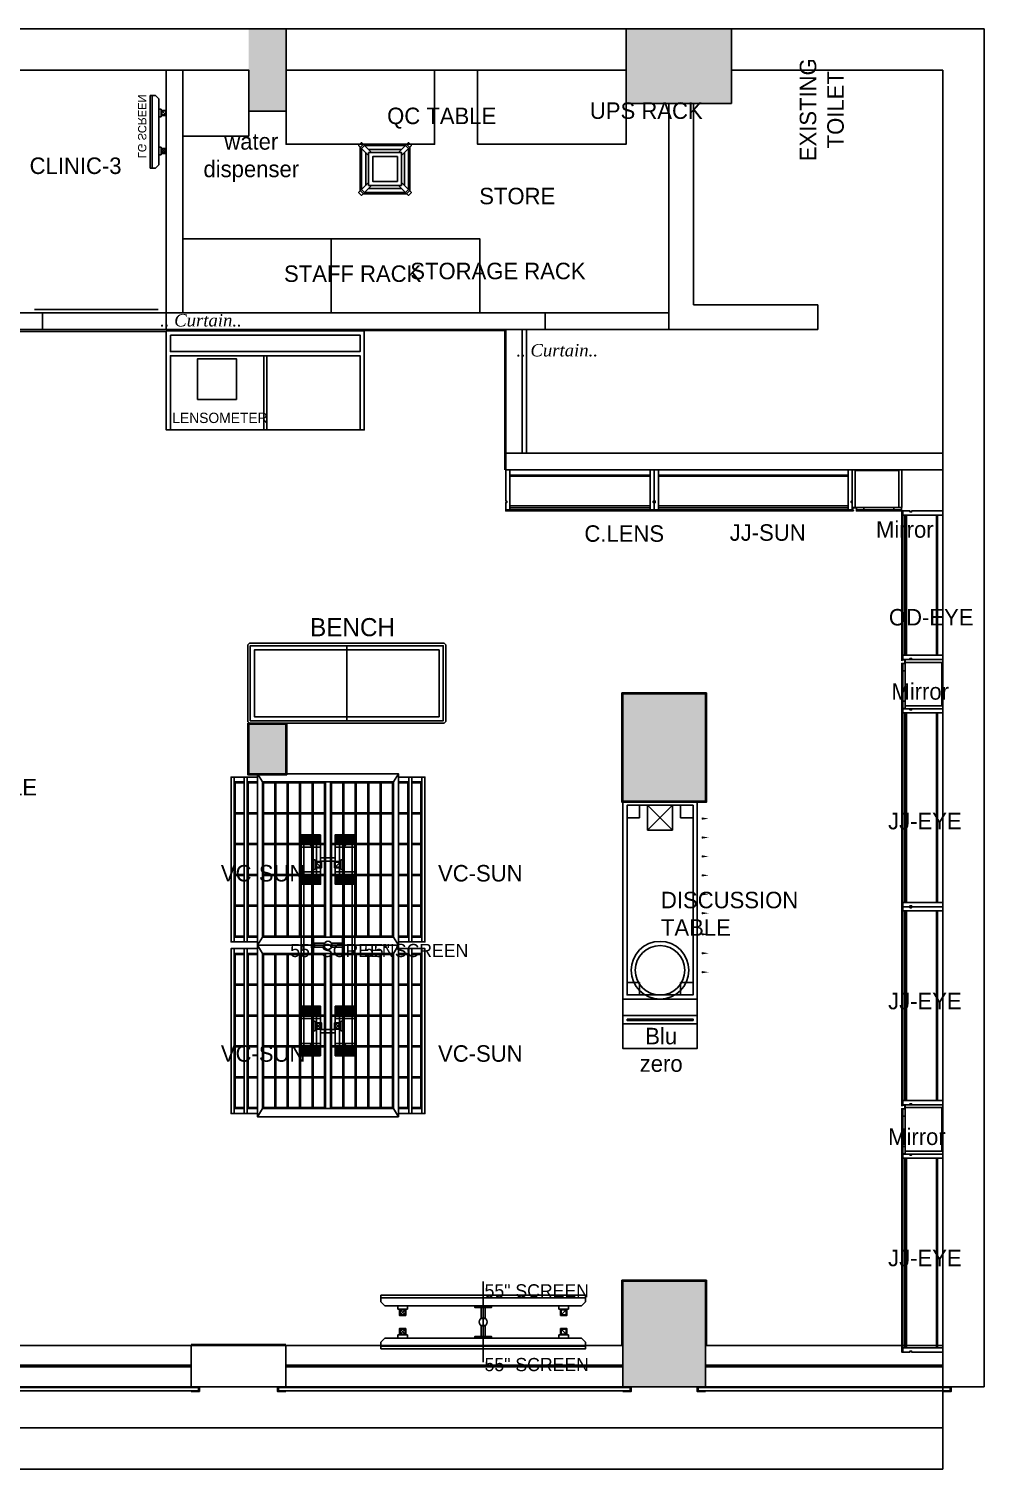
# Model space of a CAD drawing. Header units: metres. Extents: x 9275 to 22055, y -1037022 to -1028289.
# Drawn here: x 16264 to 22055, y -1037022 to -1028289 of the extents above; entities that cross this region are included whole.
import ezdxf

# ---------------------------------------------------------------- set-up
doc = ezdxf.new("R2010")
doc.units = ezdxf.units.M
for name, color, linetype in [('beam', 90, 'Continuous'), ('Column', 243, 'Continuous'), ('Column hatch', 8, 'Continuous'), ('curtain', 144, 'Continuous'), ('Dim-Interior', 33, 'Continuous'), ('Floor-Unit', 1, 'Continuous'), ('Glass-FrontGlazing', 150, 'Continuous'), ('LENS_CURTAIN', 5, 'Continuous'), ('LENS_FURNITURE', 13, 'Continuous'), ('LENS_PARTITION', 21, 'Continuous'), ('LENS_TEXT', 31, 'Continuous'), ('LK-FLUTTED FINISH', 20, 'Continuous'), ('LN-DIMENSION', 252, 'Continuous'), ('LN-ELEVATION-1', 81, 'Continuous'), ('LN-ELEVATION-2', 103, 'Continuous'), ('LN-ELEVATION-3', 125, 'Continuous'), ('LN-ELEVATION-4', 145, 'Continuous'), ('LN-ELEVATION-5', 167, 'Continuous'), ('LN-TEXT', 255, 'Continuous'), ('Mirror', 4, 'Continuous'), ('shutter', 172, 'Continuous'), ('Steps', 4, 'Continuous'), ('text', 7, 'Continuous'), ('TV', 3, 'Continuous'), ('wall', 5, 'Continuous')]:
    doc.layers.add(name, color=color, linetype=linetype)

# ---------------------------------------------------------------- blocks, each defined once
blk = doc.blocks.new('sfeqwef')
at = {"layer": 'Column hatch'}
h = blk.add_hatch(color=7, dxfattribs=at)
h.paths.add_polyline_path([(-4033, -10609), (-4033, -10590), (-4683, -10590), (-4683, -10609)])
h.paths.add_polyline_path([(-4033, -11090), (-4033, -10609), (-4683, -10609), (-4683, -11090)])
h.paths.add_polyline_path([(0, -11249), (0, -10609), (-453, -10609), (-453, -10868), (-453, -11249)])
h.paths.add_polyline_path([(0, -8548), (0, -8322), (-500, -8322), (-500, -8548)])
h.paths.add_polyline_path([(-4216.5, -8546), (-4216.5, -8322), (-4516.5, -8322), (-4516.5, -8546)])
h.paths.add_polyline_path([(-7593, -11090), (-7593, -10590), (-8233, -10590), (-8233, -11090)])
at = {"layer": 'beam'}
for points in [[(-7983, -7973), (-8233, -7973), (-8233, -3017), (-7983, -3017)], [(-7983, -8546), (-8233, -8546), (-8233, -10590), (-7983, -10590)], [(-7983, -12530), (-8233, -12530), (-8233, -11090), (-7983, -11090)]]:
    blk.add_lwpolyline(points, close=True, dxfattribs=at)
at = {"layer": 'Column'}
for p, q in [((-7983, -7973), (-8233, -7973)), ((-8233, -8546), (-8233, -7973)), ((-4516.5, -8322), (-4516.5, -8546)), ((-4216.5, -8322), (-4216.5, -8546)), ((-500, -8322), (-500, -8548)), ((-7983, -8546), (-8233, -8546)), ((-4516.5, -8546), (-4216.5, -8546)), ((0, -8548), (-500, -8548)), ((-7593, -10590), (-8233, -10590)), ((-8233, -11090), (-8233, -10590)), ((-7593, -11090), (-7593, -10590)), ((-4683, -11090), (-4683, -10590)), ((-4683, -10590), (-4033, -10590)), ((-4033, -10590), (-4033, -11090)), ((0, -10609), (-453, -10609)), ((-453, -10609), (-453, -10868)), ((-453, -10868), (-453, -11249)), ((-7593, -11090), (-8233, -11090)), ((-4683, -11090), (-4683, -11090)), ((-4033, -11090), (-4683, -11090)), ((0, -11249), (-453, -11249))]:
    blk.add_line(p, q, dxfattribs=at)
at = {"layer": 'LENS_CURTAIN'}
for points in [[(-1823, -7072), (-1823, -7822), (-1723, -7822), (-1723, -7072)], [(-1823, -9880), (-2573, -9880), (-2573, -9980), (-1823, -9980)], [(-1823, -10118), (-1823, -10868), (-1723, -10868), (-1723, -10118)]]:
    blk.add_lwpolyline(points, close=True, dxfattribs=at)
at = {"layer": 'LENS_PARTITION'}
for points in [[(-1723, -7072), (-1823, -7072), (-1823, -3804.6), (-1723, -3804.6)], [(-1723, -7822), (-1823, -7822), (-1823, -10118), (-1723, -10118)], [(-1723, -7922), (-250, -7922), (-250, -7822), (-1723, -7822)], [(-2673, -12530), (-2573, -12530), (-2573, -9880), (-2673, -9880)]]:
    blk.add_lwpolyline(points, close=True, dxfattribs=at)
at = {"layer": 'LK-FLUTTED FINISH'}
blk.add_lwpolyline([(-1835, -7822), (-1835, -3054.6)], dxfattribs=at)
at = {"layer": 'Mirror'}
blk.add_line((-7983, -8546), (-7983, -7973), dxfattribs=at)
for points in [[(-2673, -9874), (-1829, -9874), (-1829, -7822)], [(-2673, -9880), (-1823, -9880), (-1823, -7822)], [(-7983, -8546), (-7983, -7973)], [(-7977, -8546), (-7977, -7973)], [(-7983, -11096), (-7587, -11096), (-7587, -10584), (-7983, -10584)], [(-7983, -11090), (-7593, -11090), (-7593, -10590), (-7983, -10590)]]:
    blk.add_lwpolyline(points, dxfattribs=at)
for points in [[(-4210.5, -8316), (-4210.5, -8552), (-4522.5, -8552), (-4522.5, -8316)], [(-4216.5, -8322), (-4216.5, -8546), (-4516.5, -8546), (-4516.5, -8322)], [(-4027, -10584), (-4027, -11096), (-4689, -11096), (-4689, -10584)], [(-4033, -10590), (-4033, -11090), (-4683, -11090), (-4683, -10590)]]:
    blk.add_lwpolyline(points, close=True, dxfattribs=at)
at = {"layer": 'shutter', "color": 5}
for points in [[(-8257.2, -8017.3), (-8238.1, -8017.3), (-8238.1, -2972.7), (-8257.2, -2972.7)], [(-8257.2, -8501.7), (-8238.1, -8501.7), (-8238.1, -10634.3), (-8257.2, -10634.3)], [(-8257.2, -12574.3), (-8238.1, -12574.3), (-8238.1, -11045.7), (-8257.2, -11045.7)]]:
    blk.add_lwpolyline(points, close=True, dxfattribs=at)
at = {"layer": 'shutter'}
for points in [[(-8233, -7973), (-8233, -8023), (-8261.9, -8023), (-8261.9, -7973), (-8257.2, -7973), (-8257.2, -8017.3), (-8238.1, -8017.3), (-8238.1, -7973), (-8233, -7973)], [(-8233, -8546), (-8233, -8496), (-8261.9, -8496), (-8261.9, -8546), (-8257.2, -8546), (-8257.2, -8501.7), (-8238.1, -8501.7), (-8238.1, -8546), (-8233, -8546)], [(-8233, -10590), (-8233, -10640), (-8261.9, -10640), (-8261.9, -10590), (-8257.2, -10590), (-8257.2, -10634.3), (-8238.1, -10634.3), (-8238.1, -10590), (-8233, -10590)], [(-8233, -11090), (-8233, -11040), (-8261.9, -11040), (-8261.9, -11090), (-8257.2, -11090), (-8257.2, -11045.7), (-8238.1, -11045.7), (-8238.1, -11090), (-8233, -11090)], [(-8233, -12530), (-8233, -12580), (-8261.9, -12580), (-8261.9, -12530), (-8257.2, -12530), (-8257.2, -12574.3), (-8238.1, -12574.3), (-8238.1, -12530), (-8233, -12530)]]:
    blk.add_lwpolyline(points, dxfattribs=at)
at = {"layer": 'Steps'}
for p, q in [((-8733, -1450.4), (-8733, -12530)), ((-8483, -1450.4), (-8483, -12530)), ((-8233, -12530), (-8733, -12530))]:
    blk.add_line(p, q, dxfattribs=at)
at = {"layer": 'wall', "color": 1}
for p, q in [((0, 0), (0, -12780)), ((-250, -6707), (-250, -8322)), ((-250, -8548), (-250, -10609)), ((-1823, -10868), (-1823, -11771)), ((-1823, -10868), (-453, -10868)), ((-1673, -11018), (-1673, -11771)), ((-1673, -11018), (-453, -11018)), ((-250, -11249), (-250, -12530)), ((-1823, -11771), (-1673, -11771)), ((-8233, -12530), (-250, -12530)), ((-8233, -12530), (-8233, -12780)), ((-8233, -12780), (0, -12780))]:
    blk.add_line(p, q, dxfattribs=at)
at = {"layer": 'text', "linetype": 'Continuous', "insert": (-782.6, -11661.9, 26.1), "char_height": 100, "width": 583.866, "attachment_point": 1}
blk.add_mtext('\\pxqc;EXISTING TOILET', dxfattribs=at)
blk = doc.blocks.new('dfbdfhq')
at = {"layer": 'LN-ELEVATION-1'}
for points in [[(-911.8, 0), (-911.8, -190), (-905.8, -190), (-905.8, -200), (-911.8, -200), (-911.8, -244), (-886.8, -244), (-886.8, 0)], [(-11.8, 0), (-11.8, -190), (-17.8, -190), (-17.8, -200), (-11.8, -200), (-11.8, -244), (-36.8, -244), (-36.8, 0)], [(-36.8, -40), (-886.8, -40), (-886.8, -34), (-36.8, -34)], [(-876.8, -244), (-876.8, -250), (-911.8, -250), (-911.8, -244)], [(-46.8, -244), (-46.8, -250), (-11.8, -250), (-11.8, -244)]]:
    blk.add_lwpolyline(points, close=True, dxfattribs=at)
at = {"layer": 'LN-ELEVATION-3'}
for p, q in [((-886.8, 0), (-36.8, 0)), ((-876.8, -244), (-46.8, -244)), ((-46.8, -250), (-876.8, -250))]:
    blk.add_line(p, q, dxfattribs=at)
at = {"layer": 'LN-ELEVATION-4'}
blk.add_lwpolyline([(-886.8, -220), (-36.8, -220), (-36.8, -232), (-886.8, -232)], close=True, dxfattribs=at)
blk = doc.blocks.new('GFCHGFD')
at = {"layer": 'LN-ELEVATION-1'}
for points in [[(-144.2, 105.2), (-126.2, 105.2), (-126.2, -123.8), (-144.2, -123.8)], [(-126.2, 99.2), (137.8, 99.2), (137.8, 105.2), (-126.2, 105.2)], [(155.8, 105.2), (137.8, 105.2), (137.8, -123.8), (155.8, -123.8)], [(-97.2, -137.8), (-97.2, -123.8), (-142.2, -123.8), (-142.2, -144.8), (-133.2, -144.8), (-133.2, -143.3), (-140.7, -143.3), (-140.7, -137.8)], [(85.8, -137.8), (85.8, -123.8), (130.8, -123.8), (130.8, -144.8), (121.8, -144.8), (121.8, -143.3), (129.3, -143.3), (129.3, -137.8)], [(147.8, -144.8), (147.8, -143.3), (152.3, -143.3), (152.3, -125.3), (130.8, -125.3), (130.8, -123.8), (153.8, -123.8), (153.8, -144.8)]]:
    blk.add_lwpolyline(points, close=True, dxfattribs=at)
at = {"layer": 'LN-ELEVATION-2'}
blk.add_lwpolyline([(-97.2, -137.8), (85.8, -137.8), (85.8, -123.8), (-97.2, -123.8)], close=True, dxfattribs=at)
at = {"layer": 'LN-ELEVATION-4'}
blk.add_line((121.8, -144.8), (-133.2, -144.8), dxfattribs=at)
at = {"layer": 'Mirror'}
blk.add_lwpolyline([(-140.7, -137.8), (129.3, -137.8), (129.3, -143.3), (-140.7, -143.3)], close=True, dxfattribs=at)
blk = doc.blocks.new('R-Table-1200')
at = {"layer": 'LN-DIMENSION'}
blk.add_lwpolyline([(-9, -600), (-575, -600), (-575, -150), (-9, -150)], close=True, dxfattribs=at)
at = {"layer": 'LN-ELEVATION-1'}
for points in [[(-575, -600), (-600, -600), (-600, 0), (600, 0), (600, -600), (575, -600), (575, -150), (-575, -150)], [(-575, -25), (575, -25), (575, -125), (-575, -125)], [(-9, -150), (9, -150), (9, -600), (-9, -600)]]:
    blk.add_lwpolyline(points, close=True, dxfattribs=at)
at = {"layer": 'LN-ELEVATION-5'}
blk.add_lwpolyline([(575, -600), (-575, -600)], dxfattribs=at)
blk = doc.blocks.new('blu zero rack details')
at = {"layer": 'LENS_FURNITURE', "color": 1}
for points in [[(86206.7, 120883.4), (86206.7, 120433.4), (85906.7, 120433.4), (85906.7, 120883.4)], [(86106.7, 120883.4), (86106.7, 120433.4), (86056.7, 120433.4), (86056.7, 120883.4)], [(86085.7, 120858.4), (86085.7, 120458.4), (86077.7, 120458.4), (86077.7, 120858.4)]]:
    blk.add_lwpolyline(points, close=True, dxfattribs=at)
blk = doc.blocks.new('GFHFD')
at = {"layer": 'LN-ELEVATION-1'}
for points in [[(-407.9, 220), (-407.9, 30), (-401.9, 30), (-401.9, 20), (-407.9, 20), (-407.9, -24), (-382.9, -24), (-382.9, 220)], [(-382.9, 180), (767.1, 180), (767.1, 186), (-382.9, 186)], [(792.1, 220), (792.1, 30), (786.1, 30), (786.1, 20), (792.1, 20), (792.1, -24), (767.1, -24), (767.1, 220)], [(-372.9, -24), (-372.9, -30), (-407.9, -30), (-407.9, -24)], [(757.1, -24), (757.1, -30), (792.1, -30), (792.1, -24)]]:
    blk.add_lwpolyline(points, close=True, dxfattribs=at)
at = {"layer": 'LN-ELEVATION-3'}
for p, q in [((767.1, 220), (-382.9, 220)), ((757.1, -24), (-372.9, -24)), ((-372.9, -30), (757.1, -30))]:
    blk.add_line(p, q, dxfattribs=at)
at = {"layer": 'LN-ELEVATION-4'}
blk.add_lwpolyline([(767.1, 0), (-382.9, 0), (-382.9, -12), (767.1, -12)], close=True, dxfattribs=at)
blk = doc.blocks.new('D-Table-1200')
at = {"layer": 'LN-ELEVATION-1', "linetype": 'ByBlock'}
for p, q in [((-1094.5, -480.3), (-1094.5, -479)), ((-979.8, -480.3), (-979.8, -479)), ((-865.1, -480.3), (-865.1, -479)), ((-750.4, -480.3), (-750.4, -479)), ((-635.6, -480.3), (-635.6, -479)), ((-520.9, -480.3), (-520.9, -479)), ((-392.9, -480.3), (-392.9, -479)), ((-278.1, -480.3), (-278.1, -479)), ((-163.4, -480.3), (-163.4, -479))]:
    blk.add_line(p, q, dxfattribs=at)
for points in [[(0, 0), (-1200, 0), (-1200, -450), (0, -450)], [(-25, -25), (-1175, -25), (-1175, -425), (-25, -425)]]:
    blk.add_lwpolyline(points, close=True, dxfattribs=at)
for radius in [175, 150]:
    blk.add_circle((-175, -225), radius, dxfattribs=at)
for points in [[(-1087.9, -480.3), (-1101.2, -480.3), (-1094.5, -520.3)], [(-973.1, -480.3), (-986.5, -480.3), (-979.8, -520.3)], [(-858.4, -480.3), (-871.8, -480.3), (-865.1, -520.3)], [(-743.7, -480.3), (-757, -480.3), (-750.4, -520.3)], [(-629, -480.3), (-642.3, -480.3), (-635.6, -520.3)], [(-514.2, -480.3), (-527.6, -480.3), (-520.9, -520.3)], [(-386.2, -480.3), (-399.5, -480.3), (-392.9, -520.3)], [(-271.5, -480.3), (-284.8, -480.3), (-278.1, -520.3)], [(-156.7, -480.3), (-170.1, -480.3), (-163.4, -520.3)]]:
    blk.add_solid(points, dxfattribs=at)
at = {"layer": 'LN-ELEVATION-5', "linetype": 'ByBlock'}
for p, q in [((-1025, -300), (-1175, -150)), ((-1175, -300), (-1025, -150))]:
    blk.add_line(p, q, dxfattribs=at)
for points in [[(-1100, -25), (-1175, -25), (-1175, -100), (-1100, -100)], [(-100, -25), (-25, -25), (-25, -100), (-100, -100)], [(-1025, -300), (-1175, -300), (-1175, -150), (-1025, -150)], [(-1100, -425), (-1175, -425), (-1175, -350), (-1100, -350)], [(-100, -425), (-25, -425), (-25, -350), (-100, -350)]]:
    blk.add_lwpolyline(points, close=True, dxfattribs=at)
blk = doc.blocks.new('CLINIC SCREEN')
at = {"layer": 'TV'}
for p, q in [((-220, -19.4), (-200.6, 0)), ((200.6, 0), (-200.6, 0)), ((-138.5, 0), (-138.5, 15.5)), ((-138.5, 15.5), (-92, 15.5)), ((-103.1, 42.9), (-127.4, 18.6)), ((-127.4, 42.9), (-103.1, 18.6)), ((-92, 15.5), (-92, 0)), ((92, 15.5), (92, 0)), ((92, 15.5), (138.5, 15.5)), ((102.7, 42.9), (127, 18.6)), ((138.5, 0), (138.5, 15.5)), ((220, -19.4), (200.6, 0)), ((-220, -38.8), (-220, -19.4)), ((220, -38.8), (220, -19.4))]:
    blk.add_line(p, q, dxfattribs=at)
for points in [[(-130.4, 15.5), (-100.1, 15.5), (-100.1, 45.9), (-130.4, 45.9)], [(-127.4, 18.6), (-103.1, 18.6), (-103.1, 42.9), (-127.4, 42.9)], [(130, 15.5), (99.7, 15.5), (99.7, 45.9), (130, 45.9)], [(127, 18.6), (102.7, 18.6), (102.7, 42.9), (127, 42.9)], [(-220, -51.7), (-220, -38.8), (220, -38.8), (220, -51.7)]]:
    blk.add_lwpolyline(points, close=True, dxfattribs=at)
at = {"layer": 'Floor-Unit', "color": 0}
blk.add_text('LG SCREEN', height=50, dxfattribs=at).set_placement((-159.9, -125.4))
blk = doc.blocks.new('55 DER4')
at = {"layer": 'TV'}
for p, q in [((2111558.8, 1135690.5), (2111583.2, 1135690.5)), ((2111583.2, 1135690.5), (2111607.7, 1135666)), ((2111607.7, 1134473.9), (2111607.7, 1135666)), ((2111607.7, 1135587.9), (2111627.2, 1135587.9)), ((2111627.2, 1135587.9), (2111627.2, 1135529.3)), ((2111661.6, 1135543.3), (2111631, 1135573.9)), ((2111661.6, 1135573.9), (2111631, 1135543.3)), ((2111627.2, 1135529.3), (2111607.7, 1135529.3)), ((2111627.2, 1134610.6), (2111607.7, 1134610.6)), ((2111627.2, 1134610.6), (2111627.2, 1134552)), ((2111661.6, 1134597.1), (2111631, 1134566.5)), ((2111607.7, 1134552), (2111627.2, 1134552)), ((2111558.8, 1134449.5), (2111583.2, 1134449.5)), ((2111583.2, 1134449.5), (2111607.7, 1134473.9))]:
    blk.add_line(p, q, dxfattribs=at)
for points in [[(2111542.6, 1135690.5), (2111558.8, 1135690.5), (2111558.8, 1134449.5), (2111542.6, 1134449.5)], [(2111627.2, 1135577.7), (2111627.2, 1135539.5), (2111665.4, 1135539.5), (2111665.4, 1135577.7)], [(2111631, 1135573.9), (2111631, 1135543.3), (2111661.6, 1135543.3), (2111661.6, 1135573.9)], [(2111627.2, 1134562.7), (2111627.2, 1134600.9), (2111665.4, 1134600.9), (2111665.4, 1134562.7)], [(2111631, 1134566.5), (2111631, 1134597.1), (2111661.6, 1134597.1), (2111661.6, 1134566.5)]]:
    blk.add_lwpolyline(points, close=True, dxfattribs=at)
blk = doc.blocks.new('DFGHTHRTWE')
at = {"layer": 'LN-ELEVATION-1'}
blk.add_lwpolyline([(130, -225), (-130, -225), (-150, -205), (-150, 55), (-130, 75), (130, 75), (150, 55), (150, -205)], close=True, dxfattribs=at)
at = {"layer": 'LN-ELEVATION-3'}
for p, q in [((-100, 7.3), (-142.4, 49.7)), ((-142.4, -199.7), (-142.4, 49.7)), ((-82.3, 25), (-124.7, 67.4)), ((124.7, 67.4), (-124.7, 67.4)), ((-117.4, -174.7), (-117.4, 24.7)), ((99.7, 42.4), (-99.7, 42.4)), ((82.3, 25), (124.7, 67.4)), ((100, 7.3), (142.4, 49.7)), ((117.4, -174.7), (117.4, 24.7)), ((142.4, -199.7), (142.4, 49.7)), ((-100, -157.3), (-142.4, -199.7)), ((100, -157.3), (142.4, -199.7)), ((-82.3, -175), (-124.7, -217.4)), ((124.7, -217.4), (-124.7, -217.4)), ((99.7, -192.4), (-99.7, -192.4)), ((82.3, -175), (124.7, -217.4))]:
    blk.add_line(p, q, dxfattribs=at)
for points in [[(-132.2, 74.9), (-124.7, 67.4), (-142.4, 49.7), (-149.9, 57.2)], [(132.2, 74.9), (124.7, 67.4), (142.4, 49.7), (149.9, 57.2)], [(-132.2, -224.9), (-124.7, -217.4), (-142.4, -199.7), (-149.9, -207.2)], [(132.2, -224.9), (124.7, -217.4), (142.4, -199.7), (149.9, -207.2)]]:
    blk.add_lwpolyline(points, dxfattribs=at)
for points in [[(100, -175), (-100, -175), (-100, 25), (100, 25)], [(75, -150), (-75, -150), (-75, 0), (75, 0)]]:
    blk.add_lwpolyline(points, close=True, dxfattribs=at)
at = {"layer": 'LN-ELEVATION-5'}
for points in [[(-149.9, 57.2), (-160.1, 67.4), (-142.4, 85.1), (-132.2, 74.9)], [(149.9, 57.2), (160.1, 67.4), (142.4, 85.1), (132.2, 74.9)], [(-149.9, -207.2), (-160.1, -217.4), (-142.4, -235.1), (-132.2, -224.9)], [(149.9, -207.2), (160.1, -217.4), (142.4, -235.1), (132.2, -224.9)]]:
    blk.add_lwpolyline(points, dxfattribs=at)
blk = doc.blocks.new('A$C7517c4b3')
at = {"layer": 'LN-ELEVATION-2'}
for points in [[(-585, 15), (0, 15), (0, 470), (-585, 470)], [(585, 15), (0, 15), (0, 470), (585, 470)]]:
    blk.add_lwpolyline(points, close=True, dxfattribs=at)
at = {"layer": 'LN-ELEVATION-5'}
for points in [[(-590, 0), (590, 0), (600, 10), (600, 475), (590, 485), (-590, 485), (-600, 475), (-600, 10)], [(-585, 15), (585, 15), (585, 470), (-585, 470)], [(560, 40), (-560, 40), (-560, 445), (560, 445)]]:
    blk.add_lwpolyline(points, close=True, dxfattribs=at)
blk = doc.blocks.new('ffgd')
at = {"layer": 'LN-ELEVATION-4'}
blk.add_lwpolyline([(0, 47.3), (0, -41.5), (-20, -41.5), (-20, 47.3)], close=True, dxfattribs=at)
at = {"layer": 'LN-ELEVATION-5'}
for p, q in [((-159.9, 165.7), (-159.9, 47.3)), ((-159.7, 165.7), (-159.7, 47.3)), ((-159.4, 165.7), (-159.4, 47.3)), ((-159, 165.7), (-159, 47.3)), ((-158.5, 165.7), (-158.5, 47.3)), ((-157.9, 165.7), (-157.9, 47.3)), ((-157.1, 165.7), (-157.1, 47.3)), ((-156.1, 165.7), (-156.1, 47.3)), ((-154.1, 165.7), (-154.1, 47.3)), ((-151.1, 165.7), (-151.1, 47.3)), ((-146.1, 165.7), (-146.1, 47.3)), ((-141.1, 165.7), (-141.1, 47.3)), ((-135.1, 165.7), (-135.1, 47.3)), ((-128.1, 165.7), (-128.1, 47.3)), ((-120.1, 165.7), (-120.1, 47.3)), ((-111.1, 165.7), (-111.1, 47.3)), ((-102.1, 165.7), (-102.1, 47.3)), ((-85, 165.7), (-85, 47.3)), ((65, 165.7), (65, 47.3)), ((82.1, 165.7), (82.1, 47.3)), ((91.1, 165.7), (91.1, 47.3)), ((100.1, 165.7), (100.1, 47.3)), ((108.1, 165.7), (108.1, 47.3)), ((115.1, 165.7), (115.1, 47.3)), ((121.1, 165.7), (121.1, 47.3)), ((126.1, 165.7), (126.1, 47.3)), ((131.1, 165.7), (131.1, 47.3)), ((134.1, 165.7), (134.1, 47.3)), ((136.1, 165.7), (136.1, 47.3)), ((137.1, 165.7), (137.1, 47.3)), ((137.9, 165.7), (137.9, 47.3)), ((138.5, 165.7), (138.5, 47.3)), ((139, 165.7), (139, 47.3)), ((139.4, 165.7), (139.4, 47.3)), ((139.7, 165.7), (139.7, 47.3)), ((139.9, 165.7), (139.9, 47.3)), ((-159.9, -41.5), (-159.9, -159.9)), ((-159.7, -41.5), (-159.7, -159.9)), ((-159.4, -41.5), (-159.4, -159.9)), ((-159, -41.5), (-159, -159.9)), ((-158.5, -41.5), (-158.5, -159.9)), ((-157.9, -41.5), (-157.9, -159.9)), ((-157.1, -41.5), (-157.1, -159.9)), ((-156.1, -41.5), (-156.1, -159.9)), ((-154.1, -41.5), (-154.1, -159.9)), ((-151.1, -41.5), (-151.1, -159.9)), ((-146.1, -41.5), (-146.1, -159.9)), ((-141.1, -41.5), (-141.1, -159.9)), ((-135.1, -41.5), (-135.1, -159.9)), ((-128.1, -41.5), (-128.1, -159.9)), ((-120.1, -41.5), (-120.1, -159.9)), ((-111.1, -41.5), (-111.1, -159.9)), ((-102.1, -41.5), (-102.1, -159.9)), ((-85, -41.5), (-85, -159.9)), ((65, -41.5), (65, -159.9)), ((82.1, -41.5), (82.1, -159.9)), ((91.1, -41.5), (91.1, -159.9)), ((100.1, -41.5), (100.1, -159.9)), ((108.1, -41.5), (108.1, -159.9)), ((115.1, -41.5), (115.1, -159.9)), ((121.1, -41.5), (121.1, -159.9)), ((126.1, -41.5), (126.1, -159.9)), ((131.1, -41.5), (131.1, -159.9)), ((134.1, -41.5), (134.1, -159.9)), ((136.1, -41.5), (136.1, -159.9)), ((137.1, -41.5), (137.1, -159.9)), ((137.9, -41.5), (137.9, -159.9)), ((138.5, -41.5), (138.5, -159.9)), ((139, -41.5), (139, -159.9)), ((139.4, -41.5), (139.4, -159.9)), ((139.7, -41.5), (139.7, -159.9)), ((139.9, -41.5), (139.9, -159.9))]:
    blk.add_line(p, q, dxfattribs=at)
for points in [[(140, 73), (140, 165.7), (-160, 165.7), (-160, 73)], [(140, -67.1), (140, -159.9), (-160, -159.9), (-160, -67.1)]]:
    blk.add_lwpolyline(points, dxfattribs=at)
for points in [[(140, 73), (140, 47.3), (-160, 47.3), (-160, 73)], [(140, -41.5), (140, -67.1), (-160, -67.1), (-160, -41.5)]]:
    blk.add_lwpolyline(points, close=True, dxfattribs=at)
blk = doc.blocks.new('A$Cf47e29e2')
at = {"layer": 'LN-ELEVATION-1'}
for points in [[(-341.8, -6), (-341.8, 934), (453.2, 934), (453.2, -6)], [(40.7, -6), (40.7, 934), (-341.8, 934), (-341.8, -6)], [(-260.8, 747.2), (-260.8, 934), (-266.8, 934), (-266.8, 747.2)], [(-185.4, 747.2), (-185.4, 934), (-191.4, 934), (-191.4, 747.2)], [(-110.1, 747.2), (-110.1, 934), (-116.1, 934), (-116.1, 747.2)], [(-34.7, 747.2), (-34.7, 934), (-40.7, 934), (-40.7, 747.2)], [(70.7, -6), (70.7, 934), (40.7, 934), (40.7, -6)], [(70.7, -6), (70.7, 934), (453.2, 934), (453.2, -6)], [(146.1, 747.2), (146.1, 934), (152.1, 934), (152.1, 747.2)], [(221.4, 747.2), (221.4, 934), (227.4, 934), (227.4, 747.2)], [(296.8, 747.2), (296.8, 934), (302.8, 934), (302.8, 747.2)], [(372.2, 747.2), (372.2, 934), (378.2, 934), (378.2, 747.2)], [(40.7, 741.2), (40.7, 747.2), (-341.8, 747.2), (-341.8, 741.2)], [(-260.8, 560.4), (-260.8, 741.2), (-266.8, 741.2), (-266.8, 560.4)], [(-185.4, 560.4), (-185.4, 741.2), (-191.4, 741.2), (-191.4, 560.4)], [(-110.1, 560.4), (-110.1, 741.2), (-116.1, 741.2), (-116.1, 560.4)], [(-34.7, 560.4), (-34.7, 741.2), (-40.7, 741.2), (-40.7, 560.4)], [(70.7, 741.2), (70.7, 747.2), (453.2, 747.2), (453.2, 741.2)], [(146.1, 560.4), (146.1, 741.2), (152.1, 741.2), (152.1, 560.4)], [(221.4, 560.4), (221.4, 741.2), (227.4, 741.2), (227.4, 560.4)], [(296.8, 560.4), (296.8, 741.2), (302.8, 741.2), (302.8, 560.4)], [(372.2, 560.4), (372.2, 741.2), (378.2, 741.2), (378.2, 560.4)], [(40.7, 554.4), (40.7, 560.4), (-341.8, 560.4), (-341.8, 554.4)], [(-260.8, 373.6), (-260.8, 554.4), (-266.8, 554.4), (-266.8, 373.6)], [(-185.4, 373.6), (-185.4, 554.4), (-191.4, 554.4), (-191.4, 373.6)], [(-110.1, 373.6), (-110.1, 554.4), (-116.1, 554.4), (-116.1, 373.6)], [(-34.7, 373.6), (-34.7, 554.4), (-40.7, 554.4), (-40.7, 373.6)], [(70.7, 554.4), (70.7, 560.4), (453.2, 560.4), (453.2, 554.4)], [(146.1, 373.6), (146.1, 554.4), (152.1, 554.4), (152.1, 373.6)], [(221.4, 373.6), (221.4, 554.4), (227.4, 554.4), (227.4, 373.6)], [(296.8, 373.6), (296.8, 554.4), (302.8, 554.4), (302.8, 373.6)], [(372.2, 373.6), (372.2, 554.4), (378.2, 554.4), (378.2, 373.6)], [(40.7, 367.6), (40.7, 373.6), (-341.8, 373.6), (-341.8, 367.6)], [(-260.8, 186.8), (-260.8, 367.6), (-266.8, 367.6), (-266.8, 186.8)], [(-185.4, 186.8), (-185.4, 367.6), (-191.4, 367.6), (-191.4, 186.8)], [(-110.1, 186.8), (-110.1, 367.6), (-116.1, 367.6), (-116.1, 186.8)], [(-34.7, 186.8), (-34.7, 367.6), (-40.7, 367.6), (-40.7, 186.8)], [(70.7, 367.6), (70.7, 373.6), (453.2, 373.6), (453.2, 367.6)], [(146.1, 186.8), (146.1, 367.6), (152.1, 367.6), (152.1, 186.8)], [(221.4, 186.8), (221.4, 367.6), (227.4, 367.6), (227.4, 186.8)], [(296.8, 186.8), (296.8, 367.6), (302.8, 367.6), (302.8, 186.8)], [(372.2, 186.8), (372.2, 367.6), (378.2, 367.6), (378.2, 186.8)], [(40.7, 180.8), (40.7, 186.8), (-341.8, 186.8), (-341.8, 180.8)], [(-260.8, -6), (-260.8, 180.8), (-266.8, 180.8), (-266.8, -6)], [(-185.4, -6), (-185.4, 180.8), (-191.4, 180.8), (-191.4, -6)], [(-110.1, -6), (-110.1, 180.8), (-116.1, 180.8), (-116.1, -6)], [(-34.7, -6), (-34.7, 180.8), (-40.7, 180.8), (-40.7, -6)], [(70.7, 180.8), (70.7, 186.8), (453.2, 186.8), (453.2, 180.8)], [(146.1, -6), (146.1, 180.8), (152.1, 180.8), (152.1, -6)], [(221.4, -6), (221.4, 180.8), (227.4, 180.8), (227.4, -6)], [(296.8, -6), (296.8, 180.8), (302.8, 180.8), (302.8, -6)], [(372.2, -6), (372.2, 180.8), (378.2, 180.8), (378.2, -6)]]:
    blk.add_lwpolyline(points, close=True, dxfattribs=at)
for points in [[(-191.4, 928), (-335.8, 928), (-335.8, 747.2)], [(-116.1, 928), (-185.4, 928)], [(-40.7, 928), (-110.1, 928)], [(34.7, 747.2), (34.7, 928), (-34.7, 928)], [(76.7, 747.2), (76.7, 928), (146.1, 928)], [(152.1, 928), (221.4, 928)], [(227.4, 928), (296.8, 928)], [(302.8, 928), (447.2, 928), (447.2, 747.2)], [(-335.8, 741.2), (-335.8, 560.4)], [(34.7, 560.4), (34.7, 741.2)], [(76.7, 560.4), (76.7, 741.2)], [(447.2, 741.2), (447.2, 560.4)], [(-335.8, 554.4), (-335.8, 373.6)], [(34.7, 373.6), (34.7, 554.4)], [(76.7, 373.6), (76.7, 554.4)], [(447.2, 554.4), (447.2, 373.6)], [(-335.8, 367.6), (-335.8, 186.8)], [(34.7, 186.8), (34.7, 367.6)], [(76.7, 186.8), (76.7, 367.6)], [(447.2, 367.6), (447.2, 186.8)], [(-335.8, 180.8), (-335.8, 0), (-191.4, 0)], [(-34.7, 0), (34.7, 0), (34.7, 180.8)], [(146.1, 0), (76.7, 0), (76.7, 180.8)], [(447.2, 180.8), (447.2, 0), (302.8, 0)], [(-185.4, 0), (-116.1, 0)], [(-110.1, 0), (-40.7, 0)], [(221.4, 0), (152.1, 0)], [(296.8, 0), (227.4, 0)]]:
    blk.add_lwpolyline(points, dxfattribs=at)
at = {"layer": 'LN-ELEVATION-2'}
blk.add_lwpolyline([(-371.8, -56), (-371.8, 984), (483.2, 984), (483.2, -56)], close=True, dxfattribs=at)
for points in [[(-341.8, 934), (-371.8, 984)], [(453.2, 934), (483.2, 984)], [(-341.8, -6), (-371.8, -56)], [(453.2, -6), (483.2, -56)]]:
    blk.add_lwpolyline(points, dxfattribs=at)
at = {"layer": 'LN-ELEVATION-3'}
for points in [[(-433.8, -36), (-433.8, 964), (-451.8, 964), (-451.8, -36)], [(-371.8, 934), (-371.8, 964), (-433.8, 964), (-433.8, 934)], [(483.2, 934), (483.2, 964), (545.2, 964), (545.2, 934)], [(545.2, -36), (545.2, 964), (563.2, 964), (563.2, -36)], [(-371.8, -36), (-371.8, -6), (-433.8, -6), (-433.8, -36)], [(483.2, -36), (483.2, -6), (545.2, -6), (545.2, -36)]]:
    blk.add_lwpolyline(points, close=True, dxfattribs=at)
at = {"layer": 'LN-ELEVATION-4'}
for points in [[(-513.8, -36), (-513.8, 964), (-531.8, 964), (-531.8, -36)], [(-451.8, 934), (-451.8, 964), (-513.8, 964), (-513.8, 934)], [(563.2, 934), (563.2, 964), (625.2, 964), (625.2, 934)], [(625.2, -36), (625.2, 964), (643.2, 964), (643.2, -36)], [(-371.8, 928), (-371.8, 934), (-433.8, 934), (-433.8, 928)], [(-427.8, 747.2), (-427.8, 928), (-433.8, 928), (-433.8, 747.2)], [(483.2, 928), (483.2, 934), (545.2, 934), (545.2, 928)], [(539.2, 747.2), (539.2, 928), (545.2, 928), (545.2, 747.2)], [(-371.8, 741.2), (-371.8, 747.2), (-433.8, 747.2), (-433.8, 741.2)], [(-427.8, 560.4), (-427.8, 741.2), (-433.8, 741.2), (-433.8, 560.4)], [(483.2, 741.2), (483.2, 747.2), (545.2, 747.2), (545.2, 741.2)], [(539.2, 560.4), (539.2, 741.2), (545.2, 741.2), (545.2, 560.4)], [(-371.8, 554.4), (-371.8, 560.4), (-433.8, 560.4), (-433.8, 554.4)], [(-427.8, 373.6), (-427.8, 554.4), (-433.8, 554.4), (-433.8, 373.6)], [(483.2, 554.4), (483.2, 560.4), (545.2, 560.4), (545.2, 554.4)], [(539.2, 373.6), (539.2, 554.4), (545.2, 554.4), (545.2, 373.6)], [(-371.8, 367.6), (-371.8, 373.6), (-433.8, 373.6), (-433.8, 367.6)], [(-427.8, 186.8), (-427.8, 367.6), (-433.8, 367.6), (-433.8, 186.8)], [(483.2, 367.6), (483.2, 373.6), (545.2, 373.6), (545.2, 367.6)], [(539.2, 186.8), (539.2, 367.6), (545.2, 367.6), (545.2, 186.8)], [(-371.8, 180.8), (-371.8, 186.8), (-433.8, 186.8), (-433.8, 180.8)], [(-427.8, 0), (-427.8, 180.8), (-433.8, 180.8), (-433.8, 0)], [(483.2, 180.8), (483.2, 186.8), (545.2, 186.8), (545.2, 180.8)], [(539.2, 0), (539.2, 180.8), (545.2, 180.8), (545.2, 0)], [(-371.8, -6), (-371.8, 0), (-433.8, 0), (-433.8, -6)], [(483.2, -6), (483.2, 0), (545.2, 0), (545.2, -6)], [(-451.8, -36), (-451.8, -6), (-513.8, -6), (-513.8, -36)], [(563.2, -36), (563.2, -6), (625.2, -6), (625.2, -36)]]:
    blk.add_lwpolyline(points, close=True, dxfattribs=at)
at = {"layer": 'LN-ELEVATION-5'}
for points in [[(-451.8, 928), (-451.8, 934), (-513.8, 934), (-513.8, 928)], [(-507.8, 747.2), (-507.8, 928), (-513.8, 928), (-513.8, 747.2)], [(563.2, 928), (563.2, 934), (625.2, 934), (625.2, 928)], [(619.2, 747.2), (619.2, 928), (625.2, 928), (625.2, 747.2)], [(-451.8, 741.2), (-451.8, 747.2), (-513.8, 747.2), (-513.8, 741.2)], [(-507.8, 560.4), (-507.8, 741.2), (-513.8, 741.2), (-513.8, 560.4)], [(563.2, 741.2), (563.2, 747.2), (625.2, 747.2), (625.2, 741.2)], [(619.2, 560.4), (619.2, 741.2), (625.2, 741.2), (625.2, 560.4)], [(-451.8, 554.4), (-451.8, 560.4), (-513.8, 560.4), (-513.8, 554.4)], [(-507.8, 373.6), (-507.8, 554.4), (-513.8, 554.4), (-513.8, 373.6)], [(563.2, 554.4), (563.2, 560.4), (625.2, 560.4), (625.2, 554.4)], [(619.2, 373.6), (619.2, 554.4), (625.2, 554.4), (625.2, 373.6)], [(-451.8, 367.6), (-451.8, 373.6), (-513.8, 373.6), (-513.8, 367.6)], [(-507.8, 186.8), (-507.8, 367.6), (-513.8, 367.6), (-513.8, 186.8)], [(563.2, 367.6), (563.2, 373.6), (625.2, 373.6), (625.2, 367.6)], [(619.2, 186.8), (619.2, 367.6), (625.2, 367.6), (625.2, 186.8)], [(-451.8, 180.8), (-451.8, 186.8), (-513.8, 186.8), (-513.8, 180.8)], [(-507.8, 0), (-507.8, 180.8), (-513.8, 180.8), (-513.8, 0)], [(563.2, 180.8), (563.2, 186.8), (625.2, 186.8), (625.2, 180.8)], [(619.2, 0), (619.2, 180.8), (625.2, 180.8), (625.2, 0)], [(-451.8, -6), (-451.8, 0), (-513.8, 0), (-513.8, -6)], [(563.2, -6), (563.2, 0), (625.2, 0), (625.2, -6)]]:
    blk.add_lwpolyline(points, close=True, dxfattribs=at)
at = {"layer": 'LN-DIMENSION', "xscale": -1, "rotation": 270}
blk.add_blockref('ffgd', (52.8, 474), dxfattribs=at)

msp = doc.modelspace()

# ---------------------------------------------------------------- linework, layer by layer
at = {"layer": 'curtain'}
for points in [[(17048.5, -1029990.5), (16298.5, -1029990.5)], [(19280.4, -1030861.7), (19280.4, -1030111.7)]]:
    msp.add_lwpolyline(points, dxfattribs=at)
at = {"layer": 'Floor-Unit'}
for p, q in [((17832.9, -1033845.2), (18321.9, -1033845.2)), ((19018.4, -1035884.7), (19018.4, -1036373.7))]:
    msp.add_line(p, q, dxfattribs=at)
for points in [[(17597.4, -1028938.7), (17597.4, -1028538.7), (17197.4, -1028538.7), (17197.4, -1028938.7)], [(18723.4, -1028538.7), (17823.4, -1028538.7), (17823.4, -1028988.7), (18723.4, -1028988.7)], [(19884.4, -1028538.7), (18984.4, -1028538.7), (18984.4, -1028988.7), (19884.4, -1028988.7)], [(17197.4, -1030011.7), (18097.4, -1030011.7), (18097.4, -1029561.7), (17197.4, -1029561.7)], [(18097.4, -1030011.7), (18997.4, -1030011.7), (18997.4, -1029561.7), (18097.4, -1029561.7)], [(17287.3, -1030535.4), (17522.3, -1030535.4), (17522.3, -1030289.4), (17287.3, -1030289.4)], [(17980, -1033895.2), (17980, -1033795.2), (17990, -1033795.2), (17990, -1033895.2)], [(18174.8, -1033895.2), (18174.8, -1033795.2), (18164.8, -1033795.2), (18164.8, -1033895.2)], [(18968.4, -1036031.8), (19068.4, -1036031.8), (19068.4, -1036041.8), (18968.4, -1036041.8)], [(18968.4, -1036226.6), (19068.4, -1036226.6), (19068.4, -1036216.6), (18968.4, -1036216.6)]]:
    msp.add_lwpolyline(points, close=True, dxfattribs=at)
for points in [[(18055.7, -1033857.7), (17990, -1033857.7), (17990, -1033832.7), (18055.7, -1033832.7), (18055.7, -1033857.7)], [(18099, -1033857.7), (18164.8, -1033857.7), (18164.8, -1033832.7), (18099, -1033832.7), (18099, -1033857.7)], [(19005.9, -1036107.6), (19005.9, -1036041.8), (19030.9, -1036041.8), (19030.9, -1036107.6), (19005.9, -1036107.6)], [(19005.9, -1036150.9), (19005.9, -1036216.6), (19030.9, -1036216.6), (19030.9, -1036150.9), (19005.9, -1036150.9)]]:
    msp.add_lwpolyline(points, dxfattribs=at)
for centre in [(18077.4, -1033845.2), (19018.4, -1036129.2)]:
    msp.add_circle(centre, 25, dxfattribs=at)
at = {"layer": 'Glass-FrontGlazing'}
for points in [[(17248.4, -1036401.7), (17248.4, -1036391.7), (12292.4, -1036391.7), (12292.4, -1036401.7)], [(17821.4, -1036401.7), (17821.4, -1036391.7), (19865.4, -1036391.7), (19865.4, -1036401.7)], [(21805.4, -1036401.7), (21805.4, -1036391.7), (20365.4, -1036391.7), (20365.4, -1036401.7)]]:
    msp.add_lwpolyline(points, close=True, dxfattribs=at)

# ---------------------------------------------------------------- block references
at = {"rotation": 90}
msp.add_blockref('sfeqwef', (9275.4, -1028288.7), dxfattribs=at)
msp.add_blockref('A$Cf47e29e2', (18021.7, -1033789.2))
at = {"xscale": -1, "rotation": 180}
msp.add_blockref('A$Cf47e29e2', (18021.7, -1033901.2), dxfattribs=at)
at = {"layer": 'Dim-Interior'}
msp.add_blockref('A$C7517c4b3', (18191.4, -1032499.2), dxfattribs=at)
at = {"layer": 'Floor-Unit'}
for name, p in [('DFGHTHRTWE', (18423.4, -1029063.7)), ('R-Table-1200', (17697.4, -1030120.6)), ('GFHFD', (20463.3, -1031181.7))]:
    msp.add_blockref(name, p, dxfattribs=at)
at = {"layer": 'Floor-Unit', "xscale": -1}
for name, p in [('dfbdfhq', (19143.6, -1030961.7)), ('GFCHGFD', (21411.2, -1031066.9))]:
    msp.add_blockref(name, p, dxfattribs=at)
for name, p, rotation in [('dfbdfhq', (21805.4, -1031199.9), 270), ('GFCHGFD', (21700.2, -1032267.6), 270), ('D-Table-1200', (19865.4, -1034171.7), 90), ('55 DER4', (-2093627.7, 101224.7), 180), ('GFHFD', (21585.4, -1034403.8), 270), ('GFCHGFD', (21700.2, -1034967.6), 270), ('55 DER4', (1154088.3, 1075575.9), 90)]:
    msp.add_blockref(name, p, dxfattribs=dict(at, rotation=rotation))
at = {"layer": 'Floor-Unit'}
for name, p, rotation in [('GFHFD', (21585.4, -1032819.7), 270), ('55 DER4', (2129782.5, 101224.7), 180), ('blu zero rack details', (140748.8, -1120378.4), 90), ('GFHFD', (21585.4, -1035519.7), 270), ('55 DER4', (1154088.3, -3147834.3), 90)]:
    msp.add_blockref(name, p, dxfattribs=dict(at, rotation=rotation))
at = {"layer": 'LENS_PARTITION', "xscale": -1, "rotation": 270}
msp.add_blockref('CLINIC SCREEN', (17051.5, -1028913.7), dxfattribs=at)

# ---------------------------------------------------------------- texts
at = {"layer": 'Floor-Unit', "color": 0, "char_height": 80, "attachment_point": 1}
for insert in [(17848.6, -1033836.8), (18295.6, -1033836.8), (19026.8, -1035900.4), (19026.8, -1036347.4)]:
    msp.add_mtext('\\pxqc,t3;55" SCREEN', dxfattribs=dict(at, insert=insert))
at = {"layer": 'LENS_TEXT', "linetype": 'Continuous', "char_height": 100, "attachment_point": 1}
for s, insert, width in [('\\pxqc;UPS RACK', (19457.2, -1028734.9), 1099.487), ('\\pxqc;QC TABLE', (18374.8, -1028766.7), 783.964), ('\\pxqc;water dispenser ', (17436.5, -1028921.6), 352.216), ('\\pxqc;CLINIC-3', (16271.7, -1029069), 551.363), ('\\pxqc;STORE', (18949.1, -1029252.6), 551.363), ('\\pxqc;STORAGE RACK', (18558, -1029707), 1099.487), ('\\pxqc;STAFF RACK', (17677.4, -1029723.2), 1099.487), ('\\pxql;Mirror', (21399.7, -1031274.3), 271.785), ('\\pxql;C.LENS', (19631.9, -1031298.9), 271.785), ('\\pxql;JJ-SUN', (20512.6, -1031292.8), 271.785), ('\\pxql;OD-EYE', (21477.8, -1031806.3), 271.785), ('\\pxql;Mirror', (21492.8, -1032256.1), 271.785), ('\\pxql;TENTPOLE', (15607.9, -1032836.7), 244.677), ('\\pxql;JJ-EYE', (21472.8, -1033042.2), 271.785), ('\\pxql;VC-SUN', (17428, -1033358.4), 244.677), ('\\pxql;VC-SUN', (18744.6, -1033358.4), 244.677), ('\\pxql;DISCUSSION TABLE', (20095.9, -1033520.9), 551.363), ('\\pxql;JJ-EYE', (21472.8, -1034133.3), 271.785), ('\\pxql;VC-SUN', (17428, -1034451.4), 244.677), ('\\pxql;VC-SUN', (18744.6, -1034451.4), 244.677), ('\\pxql;Mirror', (21472.8, -1034956.1), 271.785), ('\\pxql;JJ-EYE', (21472.8, -1035691.3), 271.785)]:
    msp.add_mtext(s, dxfattribs=dict(at, insert=insert, width=width))
at = {"layer": 'LENS_TEXT', "attachment_point": 1}
for s, insert, char_height, width in [('\\pxqc;LENSOMETER', (17176.7, -1030616.3), 62.71, 492), ('BENCH', (17969, -1031861.5), 110, 237.441), ('\\pxqc,t8;Blu zero', (19918.7, -1034345.7), 100, 357.25)]:
    msp.add_mtext(s, dxfattribs=dict(at, insert=insert, char_height=char_height, width=width))
at = {"layer": 'LN-TEXT', "char_height": 75, "width": 621.543, "attachment_point": 1}
for insert in [(16996.7, -1030018.5, 0.2), (19156.2, -1030200.1, 0.2)]:
    msp.add_mtext('\\pxqc,t8;{\\fRomantic|b0|i1|c2|p2;.. Curtain..}', dxfattribs=dict(at, insert=insert))

doc.saveas('drawing.dxf')
